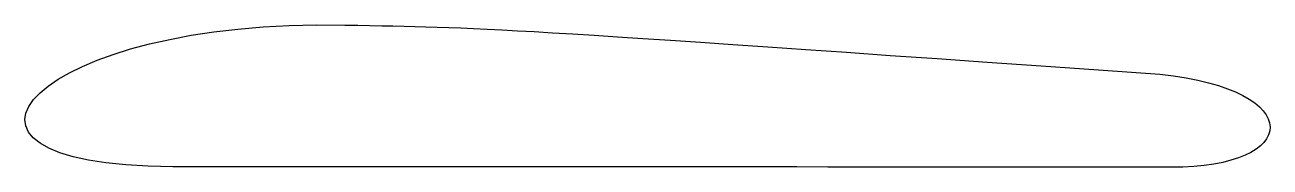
# Model space of a CAD drawing. Extents: x 50 to 154, y 0 to 12.
import ezdxf

# ---------------------------------------------------------------- set-up
doc = ezdxf.new("R2010")
doc.units = 0
doc.layers.add('suelo', color=7, linetype='CONTINUOUS')

msp = doc.modelspace()

# ---------------------------------------------------------------- linework, layer by layer
at = {"layer": 'suelo', "color": 7}
for p, q in [((65.376233, 11.32824), (67.386856, 11.56688)), ((67.386856, 11.56688), (69.494876, 11.7474)), ((69.494876, 11.7474), (71.696454, 11.86515)), ((71.696454, 11.86515), (73.987755, 11.91545)), ((73.987755, 11.91545), (76.364941, 11.89365)), ((76.364941, 11.89365), (77.44764, 11.87695)), ((77.44764, 11.87695), (78.472527, 11.86085)), ((78.472527, 11.86085), (79.452187, 11.84445)), ((79.452187, 11.84445), (80.399203, 11.82705)), ((80.399203, 11.82705), (81.326162, 11.80785)), ((81.326162, 11.80785), (82.245647, 11.78605)), ((82.245647, 11.78605), (83.170243, 11.76095)), ((83.170243, 11.76095), (84.112535, 11.73175)), ((84.112535, 11.73175), (85.085108, 11.69755)), ((85.085108, 11.69755), (86.100546, 11.65765)), ((86.100546, 11.65765), (87.171433, 11.61135)), ((87.171433, 11.61135), (88.310356, 11.55775)), ((88.310356, 11.55775), (89.529898, 11.49615)), ((89.529898, 11.49615), (90.842643, 11.42575)), ((59.967119, 10.3104), (61.662527, 10.69533)), ((61.662527, 10.69533), (63.466845, 11.03617)), ((63.466845, 11.03617), (65.376233, 11.32824)), ((90.842643, 11.42575), (92.261178, 11.34575)), ((92.261178, 11.34575), (93.798086, 11.25535)), ((93.798086, 11.25535), (95.465951, 11.15378)), ((95.465951, 11.15378), (97.27736, 11.04028)), ((97.27736, 11.04028), (99.244896, 10.91406)), ((99.244896, 10.91406), (101.381149, 10.77435)), ((101.381149, 10.77435), (103.698689, 10.62037)), ((103.698689, 10.62037), (106.210119, 10.45133)), ((106.210119, 10.45133), (108.928009, 10.26646)), ((55.572719, 8.93773), (56.918377, 9.42693)), ((56.918377, 9.42693), (58.384456, 9.88604)), ((58.384456, 9.88604), (59.967119, 10.3104)), ((108.928009, 10.26646), (111.864949, 10.06498)), ((111.864949, 10.06498), (115.033529, 9.8461)), ((115.033529, 9.8461), (118.446329, 9.60906)), ((118.446329, 9.60906), (122.115929, 9.35306)), ((53.258013, 7.88774), (54.351318, 8.42311)), ((54.351318, 8.42311), (55.572719, 8.93773)), ((122.115929, 9.35306), (126.054929, 9.07733)), ((126.054929, 9.07733), (130.275889, 8.78108)), ((130.275889, 8.78108), (134.791419, 8.46355)), ((134.791419, 8.46355), (139.614089, 8.12395)), ((51.471038, 6.77346), (52.29664, 7.3363)), ((52.29664, 7.3363), (53.258013, 7.88774)), ((139.614089, 8.12395), (144.75653, 7.77625)), ((144.75653, 7.77625), (145.8926, 7.63605)), ((145.8926, 7.63605), (146.95164, 7.46732)), ((146.95164, 7.46732), (147.93421, 7.27224)), ((50.785043, 6.20388), (51.471038, 6.77346)), ((147.93421, 7.27224), (148.84088, 7.05299)), ((148.84088, 7.05299), (149.6722, 6.81176)), ((149.6722, 6.81176), (150.42875, 6.55071)), ((150.42875, 6.55071), (151.11108, 6.27204)), ((151.11108, 6.27204), (151.71976, 5.97792)), ((49.847224, 5.06318), (50.242492, 5.63223)), ((50.242492, 5.63223), (50.785043, 6.20388)), ((151.71976, 5.97792), (152.25535, 5.67053)), ((152.25535, 5.67053), (152.71841, 5.35205)), ((152.71841, 5.35205), (153.10951, 5.02467)), ((49.513884, 3.95158), (49.603074, 4.50141)), ((49.603074, 4.50141), (49.847224, 5.06318)), ((153.10951, 5.02467), (153.4292, 4.69056)), ((153.4292, 4.69056), (153.67806, 4.3519)), ((153.67806, 4.3519), (153.85664, 4.01088)), ((49.583484, 3.41837), (49.513884, 3.95158)), ((49.815717, 2.90644), (49.583484, 3.41837)), ((153.85664, 4.01088), (153.9655, 3.66967)), ((153.9655, 3.66967), (154.0052, 3.33045)), ((154.0052, 3.33045), (153.9763, 2.99541)), ((50.214418, 2.42047), (49.815717, 2.90644)), ((50.783425, 1.96511), (50.214418, 2.42047)), ((153.71504, 2.34657), (153.48378, 2.03714)), ((153.8794, 2.66673), (153.71504, 2.34657)), ((153.9763, 2.99541), (153.8794, 2.66673)), ((51.526576, 1.54505), (50.783425, 1.96511)), ((52.447707, 1.16496), (51.526576, 1.54505)), ((53.550656, 0.8295), (52.447707, 1.16496)), ((152.39422, 1.19491), (151.90098, 0.95014)), ((152.8228, 1.45912), (152.39422, 1.19491)), ((153.18618, 1.74059), (152.8228, 1.45912)), ((153.48378, 2.03714), (153.18618, 1.74059)), ((54.83926, 0.54334), (53.550656, 0.8295)), ((56.317357, 0.31116), (54.83926, 0.54334)), ((57.988783, 0.13762), (56.317357, 0.31116)), ((59.857377, 0.02739), (57.988783, 0.13762)), ((61.926976, -0.01481), (59.857377, 0.02739)), ((147.61545, 0.01169), (146.68543, -0.03601)), ((148.48476, 0.09409), (147.61545, 0.01169)), ((149.2928, 0.20899), (148.48476, 0.09409)), ((150.03901, 0.35422), (149.2928, 0.20899)), ((150.72281, 0.52761), (150.03901, 0.35422)), ((151.34366, 0.72697), (150.72281, 0.52761)), ((151.90098, 0.95014), (151.34366, 0.72697)), ((64.544735, -0.01581), (61.926976, -0.01481)), ((67.162494, -0.01681), (64.544735, -0.01581)), ((69.780253, -0.01781), (67.162494, -0.01681)), ((72.398012, -0.01881), (69.780253, -0.01781)), ((75.01577, -0.01981), (72.398012, -0.01881)), ((77.633529, -0.02081), (75.01577, -0.01981)), ((80.251288, -0.02181), (77.633529, -0.02081)), ((82.869047, -0.02281), (80.251288, -0.02181)), ((85.486806, -0.02381), (82.869047, -0.02281)), ((88.104565, -0.02481), (85.486806, -0.02381)), ((90.722324, -0.02581), (88.104565, -0.02481)), ((93.340083, -0.02681), (90.722324, -0.02581)), ((95.957841, -0.02781), (93.340083, -0.02681)), ((98.5756, -0.02881), (95.957841, -0.02781)), ((101.19336, -0.02981), (98.5756, -0.02881)), ((103.81112, -0.03081), (101.19336, -0.02981)), ((106.42888, -0.03181), (103.81112, -0.03081)), ((109.04664, -0.03281), (106.42888, -0.03181)), ((111.66439, -0.03381), (109.04664, -0.03281)), ((114.28215, -0.03481), (111.66439, -0.03381)), ((116.89991, -0.03581), (114.28215, -0.03481)), ((119.51767, -0.03681), (116.89991, -0.03581)), ((122.13543, -0.03781), (119.51767, -0.03681)), ((124.75319, -0.03881), (122.13543, -0.03781)), ((127.37095, -0.03981), (124.75319, -0.03881)), ((129.98871, -0.04081), (127.37095, -0.03981)), ((132.60647, -0.04181), (129.98871, -0.04081)), ((135.22422, -0.04281), (132.60647, -0.04181)), ((137.84198, -0.04381), (135.22422, -0.04281)), ((140.45974, -0.04481), (137.84198, -0.04381)), ((143.0775, -0.04581), (140.45974, -0.04481)), ((145.69526, -0.04681), (143.0775, -0.04581)), ((146.68543, -0.03601), (145.69526, -0.04681))]:
    msp.add_line(p, q, dxfattribs=at)

doc.saveas('drawing.dxf')
